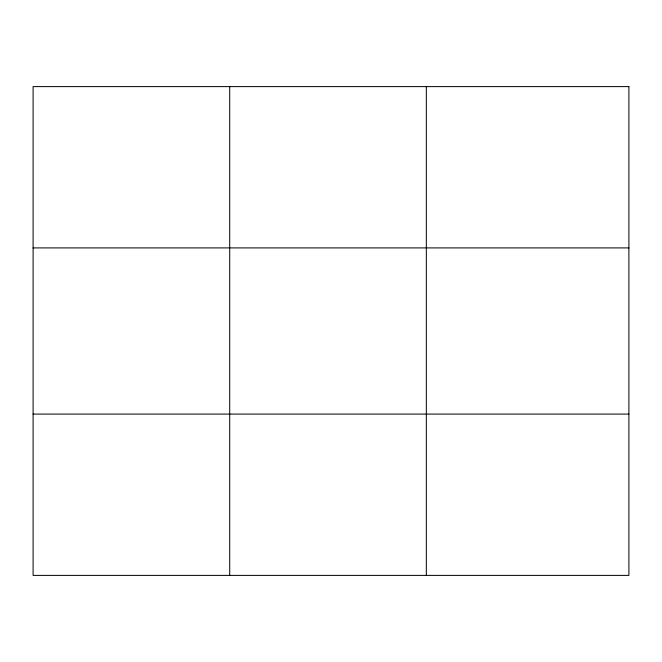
<?xml version="1.0" encoding="UTF-8"?>
<svg xmlns="http://www.w3.org/2000/svg" width="662" height="662" viewBox="0 0 662 662"><rect width="100%" height="100%" fill="white"/><g stroke="black" fill="none" stroke-linecap="round" stroke-linejoin="round"><path stroke-width="0.99" d="M229.714 575.394L229.714 86.606M426.328 575.394L426.328 86.606M33.1 247.911L628.9 247.911M33.1 414.089L628.9 414.089M628.9 86.606L628.9 575.394L33.1 575.394L33.1 86.606L628.9 86.606"/></g></svg>
